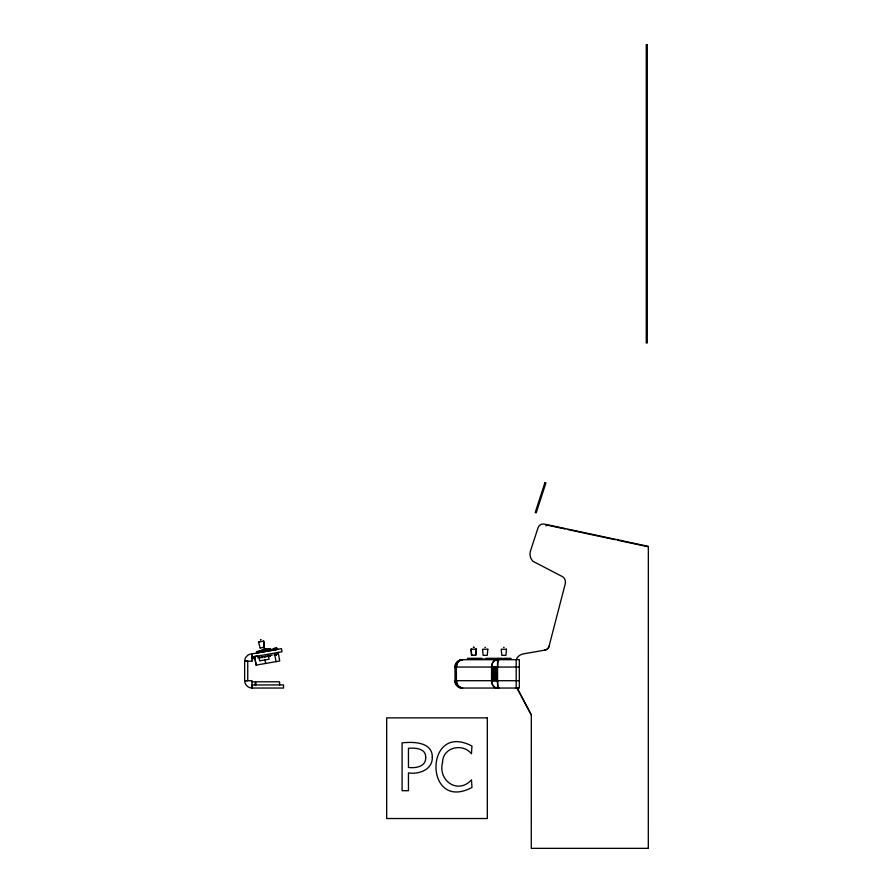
<?xml version="1.0" encoding="UTF-8"?>
<svg xmlns="http://www.w3.org/2000/svg" width="893" height="893" viewBox="0 0 893 893"><rect width="100%" height="100%" fill="white"/><g stroke="black" fill="none" stroke-linecap="round" stroke-linejoin="round"><path stroke-width="1.34" d="M251.971 657.047L251.982 653.855L281.462 648.664L282.009 651.767L251.971 657.047L252.038 658.61L253.612 658.61L253.612 656.757M492.021 666.1L491.976 680.7M545.991 525.944L546.215 524.917L565.135 528.969M549.206 645.862L548.838 646.945A5.325 5.325 0 0 1 545.601 649.925M545.054 650.071L545.645 649.925A5.325 5.325 0 0 0 548.871 646.945L565.258 583.832A6.675 6.675 0 0 0 560.826 575.795L532.887 561.262A10.627 10.627 0 0 1 530.33 551.361L538.044 527.808A5.57 5.57 0 0 1 544.931 524.213L648.351 546.371L648.307 848.35M256.782 651.723L270.813 649.122L267.643 649.691M276.785 648.005L273.102 648.686L276.741 648.084M256.581 652.392L270.914 649.747M272.901 649.367L277.21 648.564M276.942 648.865L273.771 649.49M273.291 649.68L276.964 648.999M256.246 653.23L271.941 650.316M263.189 649.691A10.727 10.415 80 0 1 272.265 650.216A10.727 10.292 80 0 0 263.212 649.68A10.727 10.716 0 0 1 272.454 650.182L273.838 649.959M275.2 649.713L277.902 649.211L272.488 650.227M257.586 657.806L272.242 655.094M273.905 654.781L278.225 654.022M260.566 639.812L261.124 639.723L260.499 639.835M260.198 647.972L258.501 642.067L263.759 641.141L264.25 647.258L260.131 647.983M258.501 642.067L259.26 641.933M262.933 641.297L263.692 641.163L264.183 647.28M256.726 651.611L262.14 650.662M256.525 652.281L258.68 651.901M261.303 651.443L262.252 651.276M272.856 649.412L273.704 649.267M276.529 648.764L277.165 648.653M270.412 650.539L272.767 650.126M257.34 656.02L254.561 656.511L256.079 665.129L279.699 660.976L278.192 652.359M544.496 650.171L545.098 650.071L523.588 653.843A9.153 9.153 0 0 0 516.199 659.704L516.199 688.045L518.297 688.056M473.301 647.369L473.87 647.369M484.91 647.369L485.479 647.369M503.563 647.369L504.143 647.369M471.716 649.233L470.946 649.233L471.526 655.339L473.056 655.339M475.444 649.233L476.215 649.233L475.634 655.339L474.607 655.339M467.552 658.32L481.919 658.32M486.004 658.32L498.283 658.32M498.584 658.32L502.513 658.32M503.63 658.32L510.807 658.32M467.229 658.956L482.231 658.956M483.805 658.945L484.564 658.945M486.116 658.945L502.837 658.956M503.306 658.956L511.12 658.945M486.116 659.19L487.991 659.19M502.413 659.179L504.121 659.179M486.116 659.335L487.991 659.335M502.413 659.324L504.132 659.324M462.273 659.704L519.335 659.693L519.335 688.045L462.273 688.045A7.457 7.434 90 0 1 455.006 680.7L455.006 667.049A7.457 7.423 -90 0 1 462.273 659.704A7.468 6.117 -90 0 0 460.051 660.307M519.335 667.06L454.995 667.049A7.468 7.468 0 0 1 462.34 659.704A7.468 6.117 -90 0 0 456.379 667.049L456.39 680.7A7.468 6.117 -90 0 0 462.384 688.045A7.468 6.117 -90 0 1 458.723 686.483A7.457 6.497 90 0 0 462.652 688.056A7.457 6.418 -90 0 1 456.401 680.7M462.273 688.056A7.457 7.412 -90 0 1 455.017 680.7L519.335 680.712M251.993 681.794L255.141 681.794L255.141 684.942M648.351 848.35L531.279 848.35L531.324 714.947L516.868 687.632L531.279 714.947M473.536 647.302L474.105 647.313M567.836 529.549L615.154 539.696M617.856 540.276L647.604 546.65M265.612 649.602L265.433 649.021L265.601 650.673M270.088 655.495L270.255 656.388M270.032 655.507L270.199 656.4M267.811 655.92L267.978 656.813M265.612 656.322L265.779 657.215M264.228 656.578L264.395 657.471M261.962 657.002L262.129 657.895M259.74 657.415L259.896 658.308M274.731 654.234L276.026 661.624M268.391 655.149L269.106 659.201L259.673 660.853L258.959 656.813M264.975 659.76L265.634 663.454M254.639 656.5L256.146 665.118M496.988 681.66L497.01 667.049M496.452 667.049L496.452 680.7M495.905 667.049L495.905 680.7M495.369 667.049L495.369 680.7M494.834 667.049L494.834 680.7M494.32 667.049L494.32 680.7M493.818 667.049L493.818 680.7M493.327 667.049L493.327 680.7M492.858 667.049L492.858 680.7M492.411 667.049L492.411 680.7M496.519 659.659A7.401 5.112 -90 0 0 491.585 667.049L491.552 680.7A7.401 5.202 -90 0 0 496.631 688.09M279.587 684.942L279.587 681.794L255.934 681.794L255.934 684.942M491.552 680.7A7.468 6.117 -90 0 0 497.557 688.045L497.568 659.704A7.468 6.117 -90 0 0 491.552 667.049M499.075 688.09A7.401 1.596 -90 0 1 497.535 680.7M497.58 667.049A7.401 1.462 -90 0 1 498.986 659.659M498.997 688.09A7.401 1.485 -90 0 1 498.283 687.03M457.171 663.41A7.457 6.497 90 0 1 457.64 662.617A7.468 6.117 -90 0 0 457.16 663.41M458.187 661.892A7.457 6.497 90 0 1 459.493 660.731M460.241 660.295A7.457 6.497 90 0 1 462.652 659.704A7.457 6.43 -90 0 0 456.379 667.049M462.34 688.045A7.468 7.468 0 0 1 455.006 680.7M458.109 661.892A7.468 6.117 -90 0 1 459.348 660.731M260.778 651.522A10.727 9.399 80 0 1 262.464 650.16M271.639 650.327A10.727 9.399 80 0 0 263.413 649.646A10.727 9.164 80 0 1 271.494 650.35M260.243 651.611A10.727 10.415 80 0 1 262.14 650.216A10.727 10.292 80 0 0 260.309 651.6M260.086 651.644A10.727 10.716 0 0 1 262.04 650.238M260.901 651.499A10.727 9.164 80 0 1 261.682 650.763M261.649 651.365A10.727 7.747 80 0 1 262.296 650.662M263.011 650.059A10.727 7.747 80 0 1 268.938 649.49M263.234 650.495A10.727 5.559 80 0 1 268 649.658M264.339 650.305A10.727 3.003 80 0 1 266.907 649.847M264.708 649.758A10.727 2.556 80 0 1 267.063 650.417M264.35 649.49A10.727 5.157 80 0 1 268.436 650.171M263.848 649.568A10.727 7.423 80 0 1 268.804 649.512M251.993 684.942L251.982 688.045L283.55 688.045L283.527 684.942L251.993 684.942M442.548 762.443C437.704 780.515 457.774 794.904 471.482 779.89L471.962 787.47C423.896 812.987 424.108 720.83 471.962 746.046L471.448 753.725C462.541 742.641 442.694 747.274 442.548 762.443M432.301 757.297C432.714 769.654 418.828 774.678 408.458 772.88L408.458 790.718L402.096 790.718L402.096 742.864C412.99 741.692 432.536 741.692 432.301 757.297M487.824 649.233L487.243 655.339L483.146 655.339L482.566 649.233L487.824 649.233M506.487 649.233L505.907 655.339L501.81 655.339L501.23 649.233L506.487 649.233M476.438 649.2L475.802 655.306L471.683 655.261L471.169 649.144L476.438 649.2M425.682 757.454C426.207 766.786 415.491 768.404 408.458 767.444L408.458 748.323C415.1 747.642 426.173 748.356 425.682 757.454M544.931 482.6L535.208 512.515L536.202 512.839L545.936 482.923L544.931 482.6M247.741 661.188L244.649 661.211L244.649 680.656A7.468 7.468 0 0 0 251.982 688.045L251.982 680.7L244.649 680.7L247.741 680.656L247.741 661.188M647.302 44.65L646.253 44.65L646.253 342.957L647.302 342.957L647.302 44.65M251.982 661.188L244.649 661.188A7.468 7.468 0 0 1 251.982 653.855L251.982 661.188M487.321 717.872L386.669 717.872L386.669 818.524L487.321 818.524L487.321 717.872M276.227 655.261L276.06 654.368L276.227 655.272"/></g></svg>
